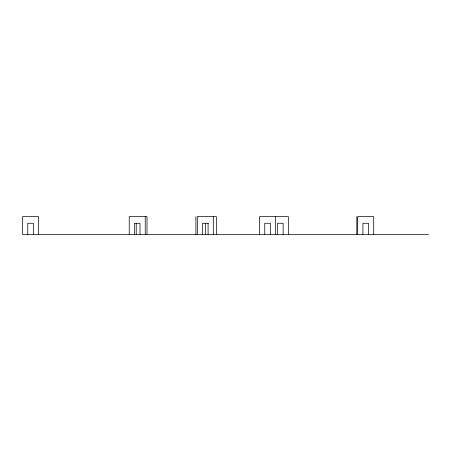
<?xml version="1.0" encoding="UTF-8"?>
<svg xmlns="http://www.w3.org/2000/svg" width="451" height="451" viewBox="0 0 451 451"><rect width="100%" height="100%" fill="white"/><g stroke="black" fill="none" stroke-linecap="round" stroke-linejoin="round"><path stroke-width="0.68" d="M208.345 223.279L202.538 223.279L202.538 234.39M428.45 234.39L22.55 234.39L22.55 216.61L38.549 216.61L38.549 234.39M373.699 234.39L373.699 216.61L357.694 216.61L357.694 234.39M368.473 234.39L368.473 223.279L362.92 223.279L362.92 234.39M356.809 216.61L356.809 234.39M288.358 234.39L288.358 216.61L259.545 216.61L259.545 234.39M283.132 234.39L283.132 223.279L277.579 223.279L277.579 234.39M275.544 216.61L275.544 234.39M270.324 234.39L270.324 223.279L264.765 223.279L264.765 234.39M216.35 234.39L216.35 216.61L197.312 216.61L197.312 234.39M213.317 216.61L213.317 234.39M208.091 223.279L208.091 234.39M205.571 223.279L205.571 234.39M195.903 216.61L195.903 234.39M147.009 234.39L147.009 216.61L129.228 216.61L129.228 234.39M145.228 216.61L145.228 234.39M140.007 234.39L140.007 223.279L134.449 223.279L134.449 234.39M136.23 223.279L136.23 234.39M33.329 234.39L33.329 223.279L27.77 223.279L27.77 234.39"/></g></svg>
